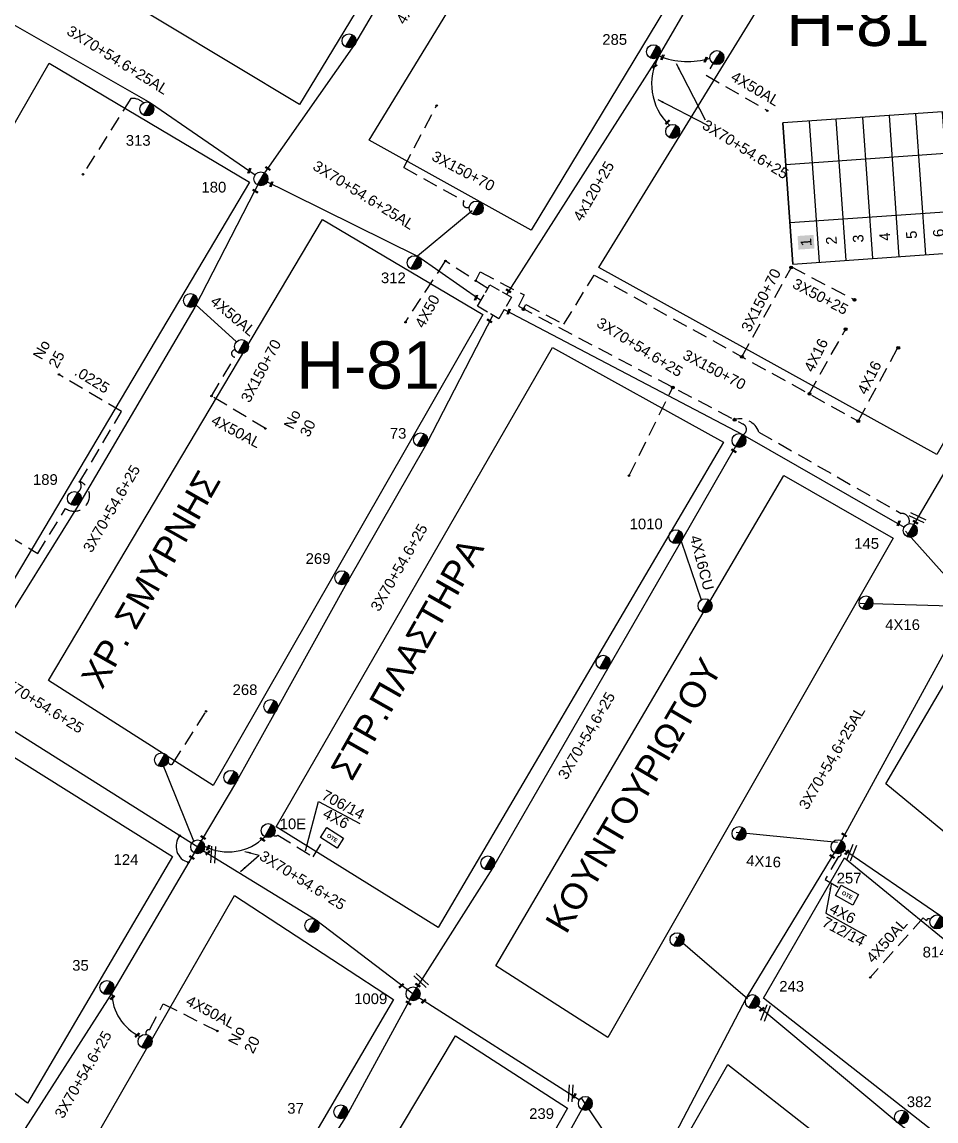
# Model space of a CAD drawing. Header units: millimetres. Extents: x 1421 to 13344, y 800 to 1949.
# Drawn here: x 11182.8 to 11337.1, y 1329.3 to 1514.8 of the extents above; entities that cross this region are included whole.
import ezdxf
from ezdxf.enums import TextEntityAlignment as Align

# ---------------------------------------------------------------- set-up
doc = ezdxf.new("R2010")
doc.units = ezdxf.units.MM
doc.linetypes.add('DASHED', pattern=[19.05, 12.7, -6.35])
for name, color, linetype in [('Pillar OTE', 7, 'Continuous'), ('Άγνωστα', 7, 'Continuous'), ('Ασφαλειοκιβώτια Χ.Τ 6 αναχωρήσεων', 7, 'Continuous'), ('Γυμνά εναέρια ΧΤ (3Φ)   4x16CU', 7, 'Continuous'), ('Γυμνά εναέρια ΧΤ (3Φ)   4x50CU', 7, 'Continuous'), ('Γυμνά εναέρια ΧΤ και ΦΟΠ (3Φ)   4x50+16AL', 7, 'Continuous'), ('Εναέρια παροχή ΧΤ 4x16', 7, 'SYN_LINE'), ('Επιγραφές - Σχήματα', 7, 'Continuous'), ('Καλωδια Χ.Τ. 3x50+35', 7, 'Continuous'), ('Καλώδια ΧΤ   3x150+70AL', 7, 'DASHED'), ('Καλώδια ΧΤ   3x150AL+50CU', 7, 'DASHED'), ('Μηχανική τομή', 7, 'Continuous'), ('Περίπτερο', 7, 'Continuous'), ('Στύλος ΦΜ', 7, 'Continuous'), ('Στύλος ΦΜ @ 1', 7, 'Continuous'), ('Συνδέσεις', 7, 'Continuous'), ('Συνεστραμμένα ΧΤ   3x70+54.6+25 AL', 7, 'SYN_LINE'), ('Συνεστραμμένα ΧΤ   4x120+25 AL', 7, 'SYN_LINE'), ('Τομή', 7, 'Continuous'), ('Υπόβαθρο ΔΕΗ', 7, 'Continuous'), ('Υπόγεια καλώδια Παροχών ΧΤ   .0225', 7, 'DASHED'), ('Υπόγεια καλώδια Παροχών ΧΤ   4x16AL', 7, 'DASHED'), ('Υπόγεια καλώδια Παροχών ΧΤ   4x50AL', 7, 'DASHED'), ('Υπόγεια καλώδια Παροχών ΧΤ   4x6', 7, 'DASHED')]:
    doc.layers.add(name, color=color, linetype=linetype)
doc.styles.add('arial', font='ARIAL.TTF')
doc.styles.get("Standard").update_dxf_attribs({"font": 'ARIAL.TTF'})
doc.linetypes.add('SYN_LINE', pattern='A,0.5,-0.0001,["/\\/\\/\\/",Standard,S=0.1,R=0,X=0,Y=-0.05],-0.25', length=0.7501)
doc.dimstyles.new('ISO-25', dxfattribs={"dimtxt": 2.5, "dimasz": 2.5, "dimexe": 1.25, "dimexo": 0.625, "dimtad": 1, "dimtxsty": 'Standard', "dimcen": 2.5, "dimadec": 0, "dimazin": 0, "dimtfac": 1, "dimtmove": 0, "dimatfit": 3, "dimfxl": 1, "dimarcsym": 0})

# ---------------------------------------------------------------- blocks, each defined once
blk = doc.blocks.new('ΑΣΦΑΛΕΙΟΚΙΒΩΤΙΟ ΥΠΟΣΤΑΘΜΟΥ 6 ΑΝΑΧΩΡΗΣΕΩΝ')
at = {"layer": 'Ασφαλειοκιβώτια Χ.Τ 6 αναχωρήσεων', "ltscale": 40}
for p, q in [((-23.91, 27), (23.91, 27)), ((-9.83, 27), (-9.83, -27)), ((9.83, 27), (9.83, -27)), ((-23.91, 18), (23.91, 18)), ((-23.91, 9), (23.91, 9)), ((-23.91, 0), (23.91, 0)), ((-23.91, -9), (23.91, -9)), ((-23.91, -18), (23.91, -18))]:
    blk.add_line(p, q, dxfattribs=at)
at = {"layer": 'Ασφαλειοκιβώτια Χ.Τ 6 αναχωρήσεων'}
blk.add_lwpolyline([(-23.91, -27), (23.91, -27), (23.91, 27), (-23.91, 27)], close=True, dxfattribs=at)
for s, p in [('1', (-18.23, 20.26)), ('2', (-18.23, 11.69)), ('3', (-18.23, 2.62)), ('4', (-18.23, -6.41)), ('5', (-18.23, -15.42)), ('6', (-18.23, -24.55))]:
    blk.add_text(s, height=3.6, dxfattribs=at).set_placement(p)
at = {"layer": 'Ασφαλειοκιβώτια Χ.Τ 6 αναχωρήσεων', "ltscale": 40}
for tag, height, p in [('ΟΝΟΜΑ', 5, (-0.27, 31.68)), ('ΚΕΙΜΕΝΟ 1', 2, (16.95, 22.41)), ('ΚΕΙΜΕΝΟ 2', 2, (16.95, 13.71)), ('ΚΕΙΜΕΝΟ 3', 2, (16.95, 4.31)), ('ΚΕΙΜΕΝΟ 4', 2, (16.95, -4.67)), ('ΚΕΙΜΕΝΟ 5', 2, (16.95, -13.51)), ('ΚΕΙΜΕΝΟ 6', 2, (16.95, -22.43)), ('ΣΧ', 2, (-0.21, -29.21))]:
    blk.add_attdef(tag, text='', height=height, dxfattribs=at).set_placement(p, align=Align.MIDDLE_CENTER)
blk = doc.blocks.new('ΥΠΑΡΧΩΝ ΤΣΙΜΕΝΤΕΝΙΟΣ ΣΤΥΛΟΣ')
at = {"layer": 'Στύλος ΦΜ'}
blk.add_hatch(color=7, dxfattribs=at).paths.add_polyline_path([(-1.29, -2.28, 0.574793), (2.62, 0, 0.268822), (1.3, 2.27)])
at = {"layer": 'Στύλος ΦΜ', "color": 7}
blk.add_line((-1.29, -2.28), (1.3, 2.27), dxfattribs=at)
blk.add_circle((0, 0), 2.62, dxfattribs=at)
at = {"layer": 'Στύλος ΦΜ', "flags": 4}
for tag, p in [('ΑΡΙΘΜΟΣ', (-4.68, 8.05)), ('ΤΥΠΟΣ', (-4.91, 3.03))]:
    blk.add_attdef(tag, p, '', height=4, dxfattribs=at)
blk = doc.blocks.new('ΜΗΧΑΝΙΚΗ ΤΟΜΗ')
at = {"layer": 'Μηχανική τομή', "ltscale": 40}
for p, q in [((-1.89, 0.78), (1.89, 0.78)), ((1.89, 0), (-1.89, 0))]:
    blk.add_line(p, q, dxfattribs=at)
blk = doc.blocks.new('_ΣΥΝΔΕΣΗ')
at = {"layer": 'Συνδέσεις', "linetype": 'SYN_LINE', "ltscale": 40}
blk.add_hatch(color=256, dxfattribs=at).paths.add_polyline_path([(0.5, -0.01, 1), (-0.5, -0.01, 1)])
at = {"layer": 'Συνδέσεις'}
blk.add_circle((0, -0.01), 0.5, dxfattribs=at)
blk = doc.blocks.new('ΤΟΜΗ')
at = {"layer": 'Τομή', "ltscale": 40}
for p, q in [((-5.68, 0), (5.68, 0)), ((5.68, -2.33), (-5.68, -2.33))]:
    blk.add_line(p, q, dxfattribs=at)
blk = doc.blocks.new('PILLAR YPOSTATHMOU')
at = {"layer": 'Περίπτερο', "ltscale": 40}
for points in [[(540.43, 2525.12), (540.43, 2526.01), (541.51, 2526.01)], [(541.82, 2526.01), (542.91, 2526.01), (542.91, 2524.95)], [(541.59, 2523.53), (540.43, 2523.53), (540.43, 2524.86)], [(542.91, 2524.59), (542.91, 2523.53), (541.92, 2523.53)]]:
    blk.add_lwpolyline(points, dxfattribs=at)
blk = doc.blocks.new('PILLAR ΟΤΕ')
at = {"layer": 'Pillar OTE', "ltscale": 40}
blk.add_lwpolyline([(-3.31, 2.02), (3.39, 2.02), (3.39, -1.99), (-3.31, -1.99)], close=True, dxfattribs=at)
at = {"layer": 'Pillar OTE', "insert": (-1.81, 0.71), "char_height": 1.3575, "width": 109.961, "attachment_point": 1}
blk.add_mtext('{\\fArial|b1|i0|c161|p34;OTE}', dxfattribs=at)

msp = doc.modelspace()

# ---------------------------------------------------------------- hatches: boundary and pattern name
at = {"layer": 'Άγνωστα'}
for color in [27, 30, 2, 151, 1]:
    msp.add_hatch(color=color, dxfattribs=at).paths.add_polyline_path([(11316.55732, 1476.6109), (11316.39571, 1478.90741), (11313.69134, 1478.71709), (11313.85296, 1476.42059)])

# ---------------------------------------------------------------- linework, layer by layer
at = {"layer": 'Άγνωστα', "color": 1, "linetype": 'DASHED', "ltscale": 0.2}
msp.add_lwpolyline([(11203.27707, 1501.19538, 0.21103823), (11201.12169, 1501.93831), (11193.04592, 1489.11858)], format="xyb", dxfattribs=at)
at = {"layer": 'Άγνωστα', "color": 30}
for points in [[(11249.50621, 1475.36336), (11258.772, 1483.04898)], [(11258.772, 1483.04898), (11258.772, 1483.04898)], [(11305.24878, 1349.97269), (11293.14842, 1360.38463)]]:
    msp.add_lwpolyline(points, dxfattribs=at)
at = {"layer": 'Άγνωστα', "color": 27, "linetype": 'DASHED', "ltscale": 0.2}
msp.add_lwpolyline([(11285.24091, 1438.27629), (11292.65559, 1453.17707)], dxfattribs=at)
at = {"layer": 'Άγνωστα', "color": 2, "linetype": 'DASHED', "ltscale": 0.2}
msp.add_lwpolyline([(11207.4453, 1390.01017, 0.681946805), (11208.24121, 1389.65465), (11213.84265, 1398.47297)], format="xyb", dxfattribs=at)
at = {"layer": 'Γυμνά εναέρια ΧΤ (3Φ)   4x16CU', "color": 1}
msp.add_lwpolyline([(11294.02157, 1427.18324), (11297.40556, 1417.27583)], dxfattribs=at)
at = {"layer": 'Γυμνά εναέρια ΧΤ (3Φ)   4x50CU', "color": 30, "linetype": 'Continuous', "ltscale": 0.2}
msp.add_lwpolyline([(11212.13556, 1467.11385), (11218.95823, 1460.84009)], dxfattribs=at)
at = {"layer": 'Γυμνά εναέρια ΧΤ και ΦΟΠ (3Φ)   4x50+16AL', "color": 1, "linetype": 'Continuous', "ltscale": 0.2}
msp.add_lwpolyline([(11223.74616, 1489.35409), (11238.98045, 1511.05865), (11255.86414, 1539.87169), (11271.02624, 1562.83182), (11294.01818, 1585.11396)], dxfattribs=at)
at = {"layer": 'Εναέρια παροχή ΧΤ 4x16', "color": 27, "ltscale": 20}
msp.add_lwpolyline([(11324.26081, 1416.7269), (11343.2818, 1416.1563)], dxfattribs=at)
at = {"layer": 'Εναέρια παροχή ΧΤ 4x16', "color": 30, "ltscale": 20}
msp.add_lwpolyline([(11320.41344, 1376.36165), (11303.34744, 1377.99852)], dxfattribs=at)
at = {"layer": 'Καλωδια Χ.Τ. 3x50+35', "color": 27, "linetype": 'DASHED', "ltscale": 0.2}
msp.add_lwpolyline([(11312.68775, 1473.49222), (11323.34063, 1467.94545)], dxfattribs=at)
at = {"layer": 'Καλώδια ΧΤ   3x150+70AL', "color": 30, "linetype": 'DASHED', "ltscale": 0.2}
msp.add_lwpolyline([(11247.21042, 1490.25954), (11247.21042, 1490.25954), (11252.73806, 1500.73358)], dxfattribs=at)
for points in [[(11247.21042, 1490.25954), (11257.38508, 1484.60155, 0.943393805), (11258.30218, 1483.67686)], [(11214.74129, 1451.70752), (11218.68234, 1458.26978, -0.968377562), (11218.78126, 1459.49758)]]:
    msp.add_lwpolyline(points, format="xyb", dxfattribs=at)
at = {"layer": 'Καλώδια ΧΤ   3x150+70AL', "color": 27, "linetype": 'DASHED', "ltscale": 0.2}
for points in [[(11304.31237, 1458.33342), (11312.61494, 1473.36044)], [(11267.43228, 1466.40725), (11267.83516, 1467.17597), (11274.24767, 1463.81247), (11279.36062, 1472.12884), (11323.98227, 1447.45824)]]:
    msp.add_lwpolyline(points, dxfattribs=at)
for points in [[(11259.42341, 1471.31803), (11260.12757, 1472.66049), (11267.56441, 1468.75971), (11266.56821, 1466.86047), (11304.49558, 1446.96674, -0.644003868), (11304.47591, 1445.17766)], [(11303.06471, 1447.71726, -0.398678095), (11307.16648, 1445.6169), (11331.16869, 1431.88247, -0.540286839), (11332.50568, 1430.16405)]]:
    msp.add_lwpolyline(points, format="xyb", dxfattribs=at)
at = {"layer": 'Καλώδια ΧΤ   3x150AL+50CU', "color": 27, "linetype": 'DASHED', "ltscale": 0.2}
msp.add_lwpolyline([(11261.3867, 1469.83196), (11254.21462, 1474.52203)], dxfattribs=at)
at = {"layer": 'Συνεστραμμένα ΧΤ   3x70+54.6+25 AL', "color": 6, "linetype": 'SYN_LINE', "ltscale": 20}
for points in [[(11407.80989, 1562.71835), (11389.26984, 1528.77506), (11375.26235, 1503.5671), (11357.68072, 1471.66021), (11348.98387, 1456.68275), (11332.73031, 1429.00618)], [(11492.18856, 1236.11902), (11457.44864, 1265.94168), (11441.6343, 1278.78707), (11427.23766, 1290.60627), (11396.89983, 1315.75153), (11365.91421, 1340.76902), (11337.72195, 1364.03334), (11321.12227, 1375.3679)]]:
    msp.add_lwpolyline(points, dxfattribs=at)
at = {"layer": 'Συνεστραμμένα ΧΤ   3x70+54.6+25 AL', "color": 1, "linetype": 'SYN_LINE', "ltscale": 20}
for points in [[(11177.99382, 1516.30631), (11204.42989, 1501.1851), (11222.12986, 1489.03535)], [(11264.18738, 1466.30986), (11304.39451, 1445.22035), (11331.70581, 1429.59241)], [(11303.22792, 1443.17399), (11294.02157, 1427.18324), (11281.80615, 1406.05429), (11262.21316, 1372.02137), (11249.36733, 1351.81834)]]:
    msp.add_lwpolyline(points, dxfattribs=at)
at = {"layer": 'Συνεστραμμένα ΧΤ   3x70+54.6+25 AL', "color": 30, "linetype": 'SYN_LINE', "ltscale": 20}
for points in [[(11260.22754, 1467.83422), (11249.56893, 1475.23908), (11223.10314, 1488.36753), (11211.93151, 1466.71305), (11192.52718, 1433.68348), (11177.57643, 1409.70286)], [(11243.75118, 1272.97231), (11266.46997, 1311.87493), (11277.28657, 1331.26939)]]:
    msp.add_lwpolyline(points, dxfattribs=at)
at = {"layer": 'Συνεστραμμένα ΧΤ   3x70+54.6+25 AL', "color": 2, "linetype": 'SYN_LINE', "ltscale": 20}
for points in [[(11262.22759, 1465.37509), (11251.03299, 1443.64094), (11237.57537, 1420.1658), (11225.58649, 1398.43856), (11218.98269, 1386.63081), (11213.02089, 1376.61509)], [(11491.76461, 1204.42003), (11479.39692, 1211.87679), (11447.26051, 1237.37944), (11430.97768, 1250.37529), (11410.01598, 1266.75962), (11382.64582, 1287.9853), (11371.13498, 1296.91202), (11352.60568, 1311.84249), (11330.6577, 1328.94332), (11306.07078, 1349.47348)]]:
    msp.add_lwpolyline(points, dxfattribs=at)
at = {"layer": 'Συνεστραμμένα ΧΤ   3x70+54.6+25 AL', "color": 151, "linetype": 'SYN_LINE', "ltscale": 20}
msp.add_lwpolyline([(11127.02761, 1428.77475), (11172.1515, 1401.00686), (11212.42073, 1375.60175), (11198.07079, 1351.16651), (11179.69235, 1322.41562)], dxfattribs=at)
at = {"layer": 'Συνεστραμμένα ΧΤ   3x70+54.6+25 AL', "color": 27, "ltscale": 20}
msp.add_lwpolyline([(11331.93573, 1428.87313), (11343.2818, 1416.1563), (11367.54096, 1396.19018), (11393.72475, 1374.26273), (11420.68623, 1352.37598), (11443.10301, 1333.04731)], dxfattribs=at)
at = {"layer": 'Συνεστραμμένα ΧΤ   3x70+54.6+25 AL', "color": 30, "ltscale": 20}
for points in [[(11320.53033, 1375.62191), (11343.369, 1417.39557)], [(11287.53237, 1316.56774), (11305.08119, 1350.11689), (11320.53033, 1375.62191)], [(11277.10127, 1333.29155), (11287.89538, 1317.28267)]]:
    msp.add_lwpolyline(points, dxfattribs=at)
at = {"layer": 'Συνεστραμμένα ΧΤ   3x70+54.6+25 AL', "color": 2, "linetype": 'SYN_LINE', "ltscale": 15}
msp.add_lwpolyline([(11211.78617, 1376.57468), (11206.24185, 1390.25756), (11206.24185, 1390.25756), (11206.24185, 1390.25756)], dxfattribs=at)
at = {"layer": 'Συνεστραμμένα ΧΤ   3x70+54.6+25 AL', "color": 85, "ltscale": 20}
for points in [[(11213.39141, 1374.93932), (11232.29432, 1363.33569), (11248.78404, 1350.79516), (11276.87386, 1332.92602)], [(11215.27484, 1294.88956), (11227.77325, 1314.70082), (11237.52313, 1330.14819), (11248.78404, 1350.79516)]]:
    msp.add_lwpolyline(points, dxfattribs=at)
at = {"layer": 'Συνεστραμμένα ΧΤ   3x70+54.6+25 AL', "color": 151, "linetype": 'SYN_LINE', "ltscale": 15}
msp.add_arc((11298.62155, 1504.386), 9.56367, 150.3000981, 226.7145165, dxfattribs=at)
at = {"layer": 'Συνεστραμμένα ΧΤ   3x70+54.6+25 AL', "color": 151, "linetype": 'SYN_LINE', "ltscale": 8}
for centre, radius, start, end in [((11295.12685, 1520.71678), 12.55168, 247.4540809, 287.5684108), ((11206.21584, 1351.09314), 8.28764, 180.9875827, 244.8792496)]:
    msp.add_arc(centre, radius, start, end, dxfattribs=at)
at = {"layer": 'Συνεστραμμένα ΧΤ   3x70+54.6+25 AL', "linetype": 'SYN_LINE', "ltscale": 8}
msp.add_arc((11217.58622, 1383.39728), 8.64657, 242.4679381, 315.3154338, dxfattribs=at)
at = {"layer": 'Συνεστραμμένα ΧΤ   4x120+25 AL', "color": 151, "linetype": 'SYN_LINE', "ltscale": 20}
msp.add_lwpolyline([(11264.59389, 1468.84641), (11290.40655, 1509.26895), (11307.1203, 1537.97881), (11325.2781, 1567.50576)], dxfattribs=at)
at = {"layer": 'Υπόβαθρο ΔΕΗ'}
for points in [[(11195.33865, 1521.59122), (11243.57582, 1599.16304), (11277.10747, 1579.16382), (11229.58539, 1500.92273), (11195.33865, 1521.59122)], [(11241.36027, 1494.90343), (11288.58959, 1572.15467), (11315.39522, 1556.82484), (11268.70347, 1479.69825), (11241.36027, 1494.90343)], [(11280.1531, 1473.41783), (11327.18994, 1549.92462), (11380.63566, 1518.04678), (11337.22972, 1441.86107), (11280.1531, 1473.41783)], [(11143.89517, 1432.31905), (11187.37552, 1507.87473), (11221.14414, 1487.79646), (11175.63382, 1411.19453), (11143.89517, 1432.31905)], [(11187.25089, 1403.66553), (11233.51928, 1481.52425), (11260.56051, 1465.45171), (11215.06163, 1385.95672), (11187.25089, 1403.66553)], [(11225.65286, 1378.95969), (11272.34694, 1459.89756), (11301.21546, 1443.93928), (11253.01503, 1362.00817), (11225.65286, 1378.95969)], [(11262.77626, 1355.53849), (11311.37878, 1438.2924), (11329.86028, 1427.69485), (11281.66307, 1343.42907), (11262.77626, 1355.53849)], [(11328.58063, 1386.24019), (11339.15627, 1404.31165), (11437.99501, 1322.7293), (11428.38249, 1303.98362), (11328.58063, 1386.24019)], [(11156.79641, 1352.91729), (11179.81444, 1391.74202), (11208.14848, 1373.96373), (11183.68523, 1332.30919), (11156.79641, 1352.91729)], [(11232.83187, 1383.28267), (11239.81125, 1379.55956)], [(11307.96612, 1350.03883), (11321.63144, 1373.746), (11492.20944, 1234.32868), (11479.76127, 1215.31075), (11307.96612, 1350.03883)], [(11193.91048, 1324.33725), (11218.64782, 1367.41667), (11245.48496, 1349.83396), (11219.427, 1305.31937), (11193.91048, 1324.33725)], [(11318.4483, 1364.42415), (11325.34619, 1360.60112)], [(11228.57637, 1297.96108), (11255.93213, 1343.69051), (11274.85498, 1331.51927), (11247.67713, 1283.60331), (11228.57637, 1297.96108)], [(11289.63136, 1317.4378), (11301.91916, 1338.88371), (11473.01883, 1204.78168), (11460.73728, 1185.5381), (11289.63136, 1317.4378)]]:
    msp.add_lwpolyline(points, dxfattribs=at)
msp.add_arc((11211.56486, 1375.70561), 2.79327, 140.1653763, 256.0177079, dxfattribs=at)
at = {"layer": 'Υπόγεια καλώδια Παροχών ΧΤ   .0225', "color": 30, "ltscale": 0.2}
for points in [[(11192.13564, 1435.4668, 0.452073573), (11192.52526, 1437.25181), (11199.54894, 1449.07391), (11199.54894, 1449.07391), (11188.99212, 1455.32378)], [(11177.33912, 1430.05158), (11185.41357, 1425.09611), (11190.13453, 1432.72442, 1.120748252), (11192.52526, 1437.25181)]]:
    msp.add_lwpolyline(points, format="xyb", dxfattribs=at)
at = {"layer": 'Υπόγεια καλώδια Παροχών ΧΤ   4x16AL', "color": 27, "linetype": 'DASHED', "ltscale": 0.2}
for points in [[(11315.67168, 1452.05304), (11321.77966, 1462.95788)], [(11323.94954, 1447.47634), (11330.64263, 1459.9197)]]:
    msp.add_lwpolyline(points, dxfattribs=at)
at = {"layer": 'Υπόγεια καλώδια Παροχών ΧΤ   4x50AL', "color": 151, "ltscale": 0.2}
msp.add_lwpolyline([(11300.20392, 1509.11365), (11298.24245, 1505.87059), (11308.59815, 1499.89338)], dxfattribs=at)
at = {"layer": 'Υπόγεια καλώδια Παροχών ΧΤ   4x50AL', "color": 27, "linetype": 'DASHED', "ltscale": 0.2}
msp.add_lwpolyline([(11254.21462, 1474.52203), (11247.46193, 1464.19579)], dxfattribs=at)
at = {"layer": 'Υπόγεια καλώδια Παροχών ΧΤ   4x50AL', "color": 30, "ltscale": 0.2}
msp.add_lwpolyline([(11223.85785, 1446.23245), (11214.74129, 1451.70752)], dxfattribs=at)
at = {"layer": 'Υπόγεια καλώδια Παροχών ΧΤ   4x50AL', "color": 6, "ltscale": 0.2}
msp.add_lwpolyline([(11336.11392, 1363.29466, 0.727491122), (11335.45891, 1363.11766), (11334.88771, 1363.62393), (11325.96533, 1353.55725)], format="xyb", dxfattribs=at)
at = {"layer": 'Υπόγεια καλώδια Παροχών ΧΤ   4x50AL', "color": 151, "ltscale": 0.2}
msp.add_lwpolyline([(11203.73782, 1343.92682, -0.623399779), (11204.30073, 1344.72376), (11204.30073, 1344.72376), (11206.60656, 1349.10753), (11215.83977, 1344.46816)], format="xyb", dxfattribs=at)
at = {"layer": 'Υπόγεια καλώδια Παροχών ΧΤ   4x6', "linetype": 'DASHED', "ltscale": 0.2}
msp.add_lwpolyline([(11225.0655, 1377.6656, 0.415009642), (11225.94769, 1377.60068), (11231.89828, 1373.91415), (11233.69945, 1376.82149)], format="xyb", dxfattribs=at)
at = {"layer": 'Υπόγεια καλώδια Παροχών ΧΤ   4x6', "color": 30, "linetype": 'DASHED', "ltscale": 0.2}
msp.add_lwpolyline([(11320.88026, 1374.7429, -0.791620083), (11320.60682, 1373.97088), (11318.35954, 1370.0722), (11320.75602, 1368.69081)], format="xyb", dxfattribs=at)

# ---------------------------------------------------------------- block references
at = {"xscale": 1.688462627681923, "yscale": 1.688462627681923, "zscale": 1.688462627681923, "rotation": 329.8761569046726}
msp.add_blockref('PILLAR YPOSTATHMOU', (8331.99817, -1760.61084), dxfattribs=at)
at = {"layer": 'Pillar OTE'}
for p, xscale, yscale, zscale, rotation in [((11235.07786, 1377.11563), 0.5, 0.5, 0.5, 327.4993048979119), ((11322.02254, 1367.46547), 0.4999999999999999, 0.4999999999999999, 0.4999999999999999, 331.2929967581192)]:
    msp.add_blockref('PILLAR ΟΤΕ', p, dxfattribs=dict(at, xscale=xscale, yscale=yscale, zscale=zscale, rotation=rotation))
at = {"layer": 'Ασφαλειοκιβώτια Χ.Τ 6 αναχωρήσεων', "xscale": 0.5, "yscale": 0.5, "zscale": 0.5, "rotation": 94.02544735625288}
msp.add_blockref('ΑΣΦΑΛΕΙΟΚΙΒΩΤΙΟ ΥΠΟΣΤΑΘΜΟΥ 6 ΑΝΑΧΩΡΗΣΕΩΝ', (11325.53868, 1486.83402), dxfattribs=at)
at = {"layer": 'Μηχανική τομή'}
for p, xscale, yscale, zscale, rotation in [((11290.98246, 1508.86681), 0.249999999999919, 0.249999999999919, 0.249999999999919, 68.45138536945211), ((11298.27342, 1508.45513), 0.249999999999919, 0.249999999999919, 0.249999999999919, 68.45138536945211), ((11289.60331, 1507.28021), 0.249999999999919, 0.249999999999919, 0.249999999999919, 28.04128980307869), ((11291.81365, 1497.87333), 0.249999999999919, 0.249999999999919, 0.249999999999919, 43.68851158601046), ((11221.24904, 1489.69263), 0.249999999999919, 0.249999999999919, 0.249999999999919, 68.45138536945211), ((11224.23674, 1490.05303), 0.25, 0.25, 0.25, 327.7252172787099), ((11224.9558, 1487.42867), 0.249999999999919, 0.249999999999919, 0.249999999999919, 68.45138536945211), ((11222.10191, 1486.2125), 0.25, 0.25, 0.25, 327.7252172787099), ((11264.82885, 1469.36204), 0.25, 0.25, 0.25, 327.7252172787099), ((11259.50419, 1468.2673), 0.249999999999919, 0.249999999999919, 0.249999999999919, 68.45138536945211), ((11265.01603, 1465.9142), 0.249999999999919, 0.249999999999919, 0.249999999999919, 68.45138536945211), ((11261.63939, 1464.30079), 0.25, 0.25, 0.25, 327.7252172787099), ((11302.86821, 1442.3608), 0.25, 0.25, 0.25, 327.7252172787099), ((11330.85269, 1430.19461), 0.249999999999919, 0.249999999999919, 0.249999999999919, 68.45138536945211), ((11333.57033, 1430.33738), 0.249999999999919, 0.249999999999919, 0.249999999999919, 326.3216353276003), ((11213.31085, 1377.08944), 0.25, 0.25, 0.25, 327.7252172787099), ((11223.29815, 1376.7599), 0.25, 0.25, 0.25, 327.7252172787099), ((11321.49637, 1377.535), 0.249999999999919, 0.249999999999919, 0.249999999999919, 326.3216353276003), ((11214.20101, 1374.53015), 0.249999999999919, 0.249999999999919, 0.249999999999919, 41.73814602004245), ((11214.28027, 1375.40767), 0.249999999999919, 0.249999999999919, 0.249999999999919, 67.9501085994233), ((11322.10309, 1374.62343), 0.2499999999999681, 0.2499999999999681, 0.2499999999999681, 48.88232952355155), ((11211.37233, 1373.71488), 0.25, 0.25, 0.25, 327.7252172787099), ((11319.50474, 1373.89214), 0.249999999999919, 0.249999999999919, 0.249999999999919, 326.3216353276003), ((11246.86409, 1352.08939), 0.249999999999919, 0.249999999999919, 0.249999999999919, 41.73814602004245), ((11249.54593, 1352.17263), 0.25, 0.25, 0.25, 327.7252172787099), ((11198.08918, 1350.08099), 0.249999999999919, 0.249999999999919, 0.249999999999919, 41.73814602004245), ((11247.98158, 1349.16536), 0.249999999999919, 0.249999999999919, 0.249999999999919, 326.3216353276003), ((11250.65619, 1349.48119), 0.249999999999919, 0.249999999999919, 0.249999999999919, 41.73814602004245), ((11307.70867, 1348.10584), 0.2499999999999681, 0.2499999999999681, 0.2499999999999681, 36.11407878704492), ((11202.28039, 1343.75867), 0.249999999999919, 0.249999999999919, 0.249999999999919, 41.73814602004245), ((11276.09516, 1333.51586), 0.249999999999919, 0.249999999999919, 0.249999999999919, 61.38119819185093)]:
    msp.add_blockref('ΜΗΧΑΝΙΚΗ ΤΟΜΗ', p, dxfattribs=dict(at, xscale=xscale, yscale=yscale, zscale=zscale, rotation=rotation))
at = {"layer": 'Στύλος ΦΜ @ 1', "ltscale": 40, "xscale": 0.4499999999998181, "yscale": 0.4499999999998181, "zscale": 0.4499999999998181}
for p in [(11237.97601, 1511.67367), (11300.0904, 1508.83273), (11292.61133, 1496.3811), (11259.45408, 1483.4314), (11211.20496, 1467.83574), (11219.82519, 1460.04289), (11303.80895, 1444.19846), (11298.07498, 1416.3068), (11325.24897, 1416.80487), (11280.85923, 1406.75463), (11206.30369, 1390.29975), (11218.03498, 1387.33008), (11303.8248, 1377.86449), (11261.41363, 1372.88618), (11231.70876, 1362.3138), (11293.35409, 1359.93414), (11203.5395, 1342.76587)]:
    msp.add_blockref('ΥΠΑΡΧΩΝ ΤΣΙΜΕΝΤΕΝΙΟΣ ΣΤΥΛΟΣ', p, dxfattribs=at)
at = {"layer": 'Στύλος ΦΜ @ 1', "ltscale": 40}
ref = msp.add_blockref('ΥΠΑΡΧΩΝ ΤΣΙΜΕΝΤΕΝΙΟΣ ΣΤΥΛΟΣ', (11289.37039, 1509.82886), dxfattribs=dict(at, xscale=0.4499999999998181, yscale=0.4499999999998181, zscale=0.4499999999998181))
ref.add_attrib('ΤΥΠΟΣ', '285', (11280.72619, 1510.99207), dxfattribs={"layer": 'Στύλος ΦΜ', "height": 1.8, "flags": 4})
ref = msp.add_blockref('ΥΠΑΡΧΩΝ ΤΣΙΜΕΝΤΕΝΙΟΣ ΣΤΥΛΟΣ', (11203.84432, 1500.16322), dxfattribs=dict(at, xscale=0.4499999999998181, yscale=0.4499999999998181, zscale=0.4499999999998181))
ref.add_attrib('ΤΥΠΟΣ', '313', (11200.28522, 1493.95399), dxfattribs={"layer": 'Στύλος ΦΜ', "height": 1.8, "flags": 4})
ref = msp.add_blockref('ΥΠΑΡΧΩΝ ΤΣΙΜΕΝΤΕΝΙΟΣ ΣΤΥΛΟΣ', (11223.10088, 1488.36882), dxfattribs=dict(at, xscale=0.4499999999998181, yscale=0.4499999999998181, zscale=0.4499999999998181))
ref.add_attrib('ΤΥΠΟΣ', '180', (11213.05199, 1486.06194), dxfattribs={"layer": 'Στύλος ΦΜ', "height": 1.8, "flags": 4})
ref = msp.add_blockref('ΥΠΑΡΧΩΝ ΤΣΙΜΕΝΤΕΝΙΟΣ ΣΤΥΛΟΣ', (11248.98337, 1474.21719), dxfattribs=dict(at, xscale=0.4499999999998181, yscale=0.4499999999998181, zscale=0.4499999999998181))
ref.add_attrib('ΤΥΠΟΣ', '312', (11243.36315, 1470.75549), dxfattribs={"layer": 'Στύλος ΦΜ', "height": 1.8, "flags": 4})
ref = msp.add_blockref('ΥΠΑΡΧΩΝ ΤΣΙΜΕΝΤΕΝΙΟΣ ΣΤΥΛΟΣ', (11250.05835, 1444.30217), dxfattribs=dict(at, xscale=0.4499999999998181, yscale=0.4499999999998181, zscale=0.4499999999998181))
ref.add_attrib('ΤΥΠΟΣ', '73', (11244.85697, 1444.50737), dxfattribs={"layer": 'Στύλος ΦΜ', "height": 1.8, "flags": 4})
ref = msp.add_blockref('ΥΠΑΡΧΩΝ ΤΣΙΜΕΝΤΕΝΙΟΣ ΣΤΥΛΟΣ', (11191.60457, 1434.41556), dxfattribs=dict(at, xscale=0.4499999999998181, yscale=0.4499999999998181, zscale=0.4499999999998181))
ref.add_attrib('ΤΥΠΟΣ', '189', (11184.61274, 1436.70901), dxfattribs={"layer": 'Στύλος ΦΜ', "height": 1.8, "flags": 4})
ref = msp.add_blockref('ΥΠΑΡΧΩΝ ΤΣΙΜΕΝΤΕΝΙΟΣ ΣΤΥΛΟΣ', (11293.14114, 1427.96554), dxfattribs=dict(at, xscale=0.4499999999998181, yscale=0.4499999999998181, zscale=0.4499999999998181))
ref.add_attrib('ΤΥΠΟΣ', '1010', (11285.34137, 1429.21159), dxfattribs={"layer": 'Στύλος ΦΜ', "height": 1.8, "flags": 4})
ref = msp.add_blockref('ΥΠΑΡΧΩΝ ΤΣΙΜΕΝΤΕΝΙΟΣ ΣΤΥΛΟΣ', (11332.72805, 1429.00747), dxfattribs=dict(at, xscale=0.4499999999998181, yscale=0.4499999999998181, zscale=0.4499999999998181))
ref.add_attrib('ΤΥΠΟΣ', '145', (11323.25784, 1425.91642), dxfattribs={"layer": 'Στύλος ΦΜ', "height": 1.8, "flags": 4})
ref = msp.add_blockref('ΥΠΑΡΧΩΝ ΤΣΙΜΕΝΤΕΝΙΟΣ ΣΤΥΛΟΣ', (11236.77265, 1421.02765), dxfattribs=dict(at, xscale=0.4499999999998181, yscale=0.4499999999998181, zscale=0.4499999999998181))
ref.add_attrib('ΤΥΠΟΣ', '269', (11230.64542, 1423.36729), dxfattribs={"layer": 'Στύλος ΦΜ', "height": 1.8, "flags": 4})
ref = msp.add_blockref('ΥΠΑΡΧΩΝ ΤΣΙΜΕΝΤΕΝΙΟΣ ΣΤΥΛΟΣ', (11224.76615, 1399.28365), dxfattribs=dict(at, xscale=0.4499999999998181, yscale=0.4499999999998181, zscale=0.4499999999998181))
ref.add_attrib('ΤΥΠΟΣ', '268', (11218.31697, 1401.23171), dxfattribs={"layer": 'Στύλος ΦΜ', "height": 1.8, "flags": 4})
ref = msp.add_blockref('ΥΠΑΡΧΩΝ ΤΣΙΜΕΝΤΕΝΙΟΣ ΣΤΥΛΟΣ', (11224.31487, 1378.34146), dxfattribs=dict(at, xscale=0.4499999999998181, yscale=0.4499999999998181, zscale=0.4499999999998181))
ref.add_attrib('ΑΡΙΘΜΟΣ', '10Ε', (11226.25801, 1378.58478), dxfattribs={"layer": 'Στύλος ΦΜ', "height": 1.8, "flags": 4})
ref = msp.add_blockref('ΥΠΑΡΧΩΝ ΤΣΙΜΕΝΤΕΝΙΟΣ ΣΤΥΛΟΣ', (11212.41847, 1375.60304), dxfattribs=dict(at, xscale=0.4499999999998181, yscale=0.4499999999998181, zscale=0.4499999999998181))
ref.add_attrib('ΤΥΠΟΣ', '124', (11198.22456, 1372.55585), dxfattribs={"layer": 'Στύλος ΦΜ', "height": 1.8, "flags": 4})
ref = msp.add_blockref('ΥΠΑΡΧΩΝ ΤΣΙΜΕΝΤΕΝΙΟΣ ΣΤΥΛΟΣ', (11320.52807, 1375.6232), dxfattribs=dict(at, xscale=0.4499999999998181, yscale=0.4499999999998181, zscale=0.4499999999998181))
ref.add_attrib('ΤΥΠΟΣ', '257', (11320.29661, 1369.42451), dxfattribs={"layer": 'Στύλος ΦΜ', "height": 1.8, "flags": 4})
ref = msp.add_blockref('ΥΠΑΡΧΩΝ ΤΣΙΜΕΝΤΕΝΙΟΣ ΣΤΥΛΟΣ', (11337.23135, 1362.92253), dxfattribs=dict(at, xscale=0.4499999999998181, yscale=0.4499999999998181, zscale=0.4499999999998181))
ref.add_attrib('ΤΥΠΟΣ', '814', (11334.81213, 1356.93445), dxfattribs={"layer": 'Στύλος ΦΜ', "height": 1.8, "flags": 4})
ref = msp.add_blockref('ΥΠΑΡΧΩΝ ΤΣΙΜΕΝΤΕΝΙΟΣ ΣΤΥΛΟΣ', (11197.10941, 1351.84685), dxfattribs=dict(at, xscale=0.4499999999998181, yscale=0.4499999999998181, zscale=0.4499999999998181))
ref.add_attrib('ΤΥΠΟΣ', '35', (11191.23862, 1354.69963), dxfattribs={"layer": 'Στύλος ΦΜ', "height": 1.8, "flags": 4})
ref = msp.add_blockref('ΥΠΑΡΧΩΝ ΤΣΙΜΕΝΤΕΝΙΟΣ ΣΤΥΛΟΣ', (11306.06852, 1349.47477), dxfattribs=dict(at, xscale=0.4499999999998181, yscale=0.4499999999998181, zscale=0.4499999999998181))
ref.add_attrib('ΤΥΠΟΣ', '243', (11310.60123, 1351.1655), dxfattribs={"layer": 'Στύλος ΦΜ', "height": 1.8, "flags": 4})
ref = msp.add_blockref('ΥΠΑΡΧΩΝ ΤΣΙΜΕΝΤΕΝΙΟΣ ΣΤΥΛΟΣ', (11248.78177, 1350.79645), dxfattribs=dict(at, xscale=0.4499999999998181, yscale=0.4499999999998181, zscale=0.4499999999998181))
ref.add_attrib('ΤΥΠΟΣ', '1009', (11238.83533, 1349.06734), dxfattribs={"layer": 'Στύλος ΦΜ', "height": 1.8, "flags": 4})
ref = msp.add_blockref('ΥΠΑΡΧΩΝ ΤΣΙΜΕΝΤΕΝΙΟΣ ΣΤΥΛΟΣ', (11236.58676, 1330.86258), dxfattribs=dict(at, xscale=0.4499999999998181, yscale=0.4499999999998181, zscale=0.4499999999998181))
ref.add_attrib('ΤΥΠΟΣ', '37', (11227.54208, 1330.56325), dxfattribs={"layer": 'Στύλος ΦΜ', "height": 1.8, "flags": 4})
ref = msp.add_blockref('ΥΠΑΡΧΩΝ ΤΣΙΜΕΝΤΕΝΙΟΣ ΣΤΥΛΟΣ', (11277.8676, 1332.29386), dxfattribs=dict(at, xscale=0.4499999999998181, yscale=0.4499999999998181, zscale=0.4499999999998181))
ref.add_attrib('ΤΥΠΟΣ', '239', (11268.38431, 1329.67452), dxfattribs={"layer": 'Στύλος ΦΜ', "height": 1.8, "flags": 4})
ref = msp.add_blockref('ΥΠΑΡΧΩΝ ΤΣΙΜΕΝΤΕΝΙΟΣ ΣΤΥΛΟΣ', (11331.23873, 1329.96779), dxfattribs=dict(at, xscale=0.4499999999998181, yscale=0.4499999999998181, zscale=0.4499999999998181))
ref.add_attrib('ΤΥΠΟΣ', '382', (11332.14138, 1331.66841), dxfattribs={"layer": 'Στύλος ΦΜ', "height": 1.8, "flags": 4})
at = {"layer": 'Συνδέσεις'}
for p, xscale, yscale, zscale in [((11252.77736, 1500.74646), 0.25, 0.25, 0.25), ((11308.59133, 1499.85752), 0.25, 0.25, 0.25), ((11193.05793, 1489.13861), 0.25, 0.25, 0.25), ((11254.25654, 1474.49462), 0.25, 0.25, 0.25), ((11312.61905, 1473.41837), 0.4777242751394019, 0.4777242751394019, 0.4777242751394019), ((11259.34801, 1471.16192), 0.25, 0.25, 0.25), ((11323.30145, 1467.94857), 0.4777242751394019, 0.4777242751394019, 0.4777242751394019), ((11267.4181, 1466.37875), 0.4777242751394019, 0.4777242751394019, 0.4777242751394019), ((11247.50385, 1464.16838), 0.25, 0.25, 0.25), ((11321.80884, 1462.97603), 0.4777242751394019, 0.4777242751394019, 0.4777242751394019), ((11304.31237, 1458.33342), 0.4777242751394019, 0.4777242751394019, 0.4777242751394019), ((11330.6972, 1459.83511), 0.4777242751394019, 0.4777242751394019, 0.4777242751394019), ((11188.98608, 1455.34087), 0.25, 0.25, 0.25), ((11292.64141, 1453.14858), 0.4777242751394019, 0.4777242751394019, 0.4777242751394019), ((11214.7535, 1451.69955), 0.25, 0.25, 0.25), ((11315.70068, 1452.09666), 0.4777242751394019, 0.4777242751394019, 0.4777242751394019), ((11303.06471, 1447.71726), 0.4777242751394019, 0.4777242751394019, 0.4777242751394019), ((11323.94954, 1447.47634), 0.4777242751394019, 0.4777242751394019, 0.4777242751394019), ((11223.85306, 1446.21307), 0.25, 0.25, 0.25), ((11285.23976, 1438.27398), 0.25, 0.25, 0.25), ((11192.53377, 1437.22123), 0.25, 0.25, 0.25), ((11213.84265, 1398.47297), 0.25, 0.25, 0.25), ((11209.39307, 1377.50012), 0.25, 0.25, 0.25), ((11210.86429, 1372.96884), 0.25, 0.25, 0.25), ((11325.96533, 1353.55725), 0.25, 0.25, 0.25), ((11215.72858, 1344.52659), 0.25, 0.25, 0.25)]:
    msp.add_blockref('_ΣΥΝΔΕΣΗ', p, dxfattribs=dict(at, xscale=xscale, yscale=yscale, zscale=zscale))
at = {"layer": 'Τομή'}
for p, xscale, yscale, zscale, rotation in [((11334.0474, 1431.41406), 0.25, 0.25, 0.25, 334.6679944973969), ((11215.32532, 1374.25852), 0.2500000000000557, 0.2500000000000557, 0.2500000000000557, 266.3054486218056), ((11323.09326, 1374.50259), 0.2499999999998873, 0.2499999999998873, 0.2499999999998873, 248.1909067709115), ((11250.35497, 1353.26774), 0.2499999999998873, 0.2499999999998873, 0.2499999999998873, 316.3818135418195), ((11308.56455, 1347.44923), 0.2499999999998873, 0.2499999999998873, 0.2499999999998873, 248.1909067709115), ((11275.67994, 1333.98701), 0.2500000000000557, 0.2500000000000557, 0.2500000000000557, 266.3054486218056)]:
    msp.add_blockref('ΤΟΜΗ', p, dxfattribs=dict(at, xscale=xscale, yscale=yscale, zscale=zscale, rotation=rotation))

# ---------------------------------------------------------------- texts
at = {"ltscale": 40, "char_height": 4, "width": 64.8866414, "attachment_point": 1, "style": 'arial'}
for s, insert, rotation in [('{\\H1.083x;ΧΡ. ΣΜΥΡΝΗΣ}', (11192.53726, 1404.14813), 60.4197634), ('{\\H1.083x;ΣTP.ΠΛAΣTHPA}', (11234.67346, 1388.64773), 60.4197634), ('{\\H1.083x;KOYNTOYPIΩTOY}', (11270.89758, 1362.88519), 59.5270603)]:
    msp.add_mtext(s, dxfattribs=dict(at, insert=insert, rotation=rotation))
at = {"layer": 'Άγνωστα', "color": 7, "char_height": 1.8, "attachment_point": 1}
for s, insert, rotation in [('4X50+16', (11245.79848, 1515.18912), 59.8533125), ('3X70+54.6+25', (11298.38404, 1498.48808), 328.042606), ('3X150+70', (11252.59975, 1493.20045), 332.0897021), ('3X150+70', (11304.069, 1463.17787), 62.7527406), ('3X50+25', (11313.50617, 1471.67807), 332.0897021), ('4X50', (11248.97651, 1463.88134), 61.2703219), ('3X70+54.6+25', (11280.54891, 1465.09091), 328.042606), ('3X150+70', (11219.5967, 1451.27579), 62.0897021), ('3X150+70', (11294.98144, 1459.66315), 332.0897021), ('3X70+54.6+25', (11192.95468, 1426.02163), 59.8533125), ('3X70+54.6+25', (11241.48397, 1416.08513), 59.8533125), ('3X70+54.6+25', (11179.39088, 1404.91934), 328.042606), ('3X70+54,6+25', (11273.1413, 1387.69591), 59.8533125), ('3X70+54.6+25', (11223.62635, 1375.10581), 328.042606), ('3X70+54.6+25', (11188.15042, 1330.49564), 59.8533125)]:
    msp.add_mtext_dynamic_manual_height_columns(s, width=1.8, gutter_width=12.5, heights=[0.04535], dxfattribs=dict(at, insert=insert, rotation=rotation))
at = {"layer": 'Άγνωστα', "color": 7}
note = msp.add_mtext_dynamic_manual_height_columns('No ', width=1.8, gutter_width=1.70541, heights=[0.04535, 0], dxfattribs=dict(at, insert=(11182.8083, 1455.48738), char_height=1.8, attachment_point=1, rotation=61.0994604))
for column, words in zip(note.columns.linked_columns, ['25']):
    column.text = words
note = msp.add_mtext_dynamic_manual_height_columns('Nο ', width=1.8, gutter_width=1.64196, heights=[0.04535, 0], dxfattribs=dict(at, insert=(11225.36912, 1443.63616), char_height=1.8, attachment_point=1, rotation=63.9634375))
for column, words in zip(note.columns.linked_columns, ['30']):
    column.text = words
note = msp.add_mtext_dynamic_manual_height_columns('No ', width=1.8, gutter_width=1.71909, heights=[0.04535, 0], dxfattribs=dict(at, insert=(11215.9115, 1339.52913), char_height=1.8, attachment_point=1, rotation=63.7423886))
for column, words in zip(note.columns.linked_columns, ['20']):
    column.text = words
at = {"layer": 'Γυμνά εναέρια ΧΤ (3Φ)   4x16CU', "color": 7, "insert": (11297.22682, 1428.38942), "char_height": 1.8, "attachment_point": 1, "rotation": 284.5676691}
msp.add_mtext_dynamic_manual_height_columns('4X16CU', width=1.8, gutter_width=12.5, heights=[0.04535], dxfattribs=at)
at = {"layer": 'Γυμνά εναέρια ΧΤ και ΦΟΠ (3Φ)   4x50+16AL', "color": 7, "insert": (11275.69153, 1481.9457), "char_height": 1.8, "attachment_point": 1, "rotation": 59.8533125}
msp.add_mtext_dynamic_manual_height_columns('4x120+25', width=1.8, gutter_width=12.5, heights=[0.04535], dxfattribs=at)
at = {"layer": 'Εναέρια παροχή ΧΤ 4x16', "color": 7, "char_height": 1.8, "attachment_point": 1}
for insert, rotation in [((11314.68077, 1456.39252), 63.3641877), ((11323.68135, 1452.60036), 63.3641877), ((11328.48456, 1414.00003), 0.1363679), ((11305.07623, 1374.19835), 357.1333617)]:
    msp.add_mtext_dynamic_manual_height_columns('4X16', width=1.8, gutter_width=12.5, heights=[0.04535], dxfattribs=dict(at, insert=insert, rotation=rotation))
at = {"layer": 'Συνεστραμμένα ΧΤ   3x70+54.6+25 AL', "color": 7, "char_height": 1.8, "attachment_point": 1}
for s, insert, rotation in [('3X70+54.6+25AL', (11191.09996, 1514.38263), 328.042606), ('3X70+54.6+25AL', (11232.64276, 1491.58372), 328.042606), ('3X70+54,6+25AL', (11313.79996, 1382.61032), 59.8533125)]:
    msp.add_mtext_dynamic_manual_height_columns(s, width=1.8, gutter_width=12.5, heights=[0.04535], dxfattribs=dict(at, insert=insert, rotation=rotation))
at = {"layer": 'Υπόβαθρο ΔΕΗ', "char_height": 8, "attachment_point": 1}
for insert in [(11311.7797, 1518.80561), (11229.06822, 1460.95148)]:
    msp.add_mtext_dynamic_manual_height_columns('H-81', width=84.657329, gutter_width=12.5, heights=[0], dxfattribs=dict(at, insert=insert))
at = {"layer": 'Υπόγεια καλώδια Παροχών ΧΤ   .0225', "color": 7, "insert": (11192.40724, 1456.8898), "char_height": 1.8, "attachment_point": 1, "rotation": 328.2777885}
msp.add_mtext_dynamic_manual_height_columns('.0225', width=1.8, gutter_width=12.5, heights=[0.04535], dxfattribs=at)
at = {"layer": 'Υπόγεια καλώδια Παροχών ΧΤ   4x50AL', "color": 7, "char_height": 1.8, "attachment_point": 1}
for s, insert, rotation in [('4X50AL', (11303.18714, 1506.65684), 329.3649039), ('4X50AL', (11215.5693, 1468.80145), 319.9533805), ('4X50AL', (11215.38927, 1448.63657), 332.0897021), ('706/14', (11234.01906, 1385.33573), 332.0897021), ('4X6', (11234.22875, 1382.25227), 332.0897021), ('4X6', (11319.75702, 1366.21899), 332.0897021), ('712/14', (11318.51058, 1363.90565), 332.0897021), ('4X50AL', (11325.11259, 1357.03235), 48.6269117), ('4X50AL', (11211.11247, 1350.62069), 332.0897021)]:
    msp.add_mtext_dynamic_manual_height_columns(s, width=1.8, gutter_width=12.5, heights=[0.04535], dxfattribs=dict(at, insert=insert, rotation=rotation))

# ---------------------------------------------------------------- leaders
at = {"layer": 'Επιγραφές - Σχήματα', "ltscale": 40}
for points in [[(11293.22601, 1507.83302), (11298.08558, 1498.33837)], [(11290.11401, 1501.73688), (11298.37677, 1497.48157)], [(11230.6265, 1374.95711), (11232.83187, 1383.28267)], [(11220.39189, 1374.82893), (11222.80812, 1374.17437)], [(11219.66092, 1371.44697), (11222.80812, 1374.17437)], [(11319.37066, 1369.31652), (11318.4483, 1364.42415)]]:
    msp.add_leader(points, dimstyle='ISO-25', override={"dimasz": 1, "dimtad": 0}, dxfattribs=at)

doc.saveas('drawing.dxf')
